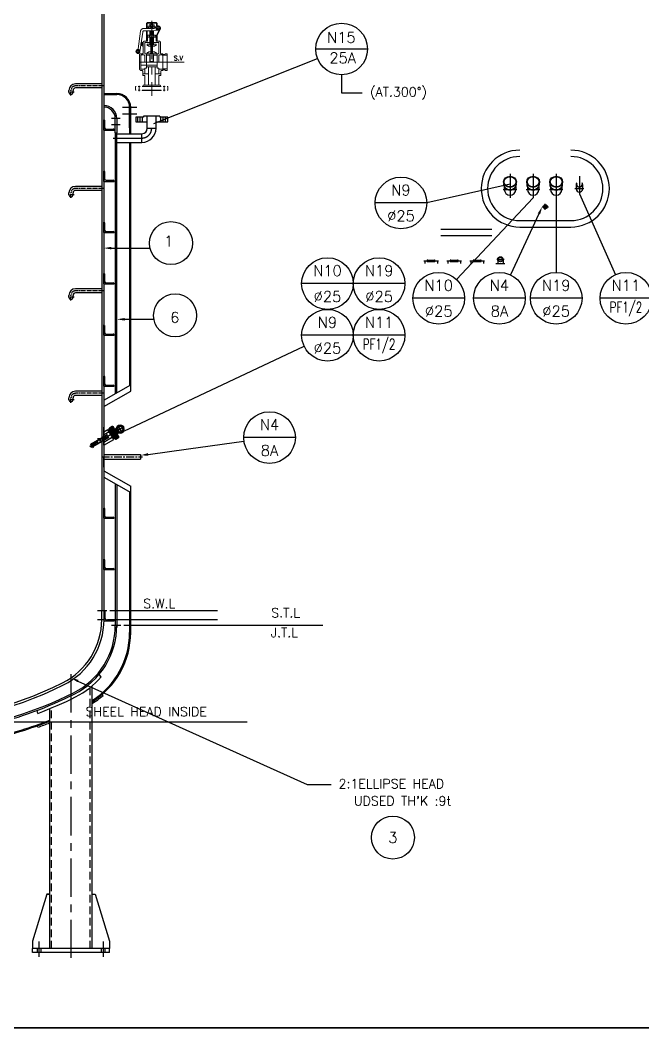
# Model space of a CAD drawing. Extents: x -25020 to 76207, y -43768 to 84651.
# Drawn here: x 2609 to 5040, y 0 to 3934 of the extents above; entities that cross this region are included whole.
import ezdxf
from ezdxf.enums import TextEntityAlignment as Align

# ---------------------------------------------------------------- set-up
doc = ezdxf.new("R2010")
doc.units = 0
doc.header["$LTSCALE"] = 120
doc.header["$MEASUREMENT"] = 0
for name, pattern in [('CADRA_SOLID', [0]), ('CENTER', [2, 1.25, -0.25, 0.25, -0.25]), ('HIDDEN', [0.375, 0.25, -0.125]), ('PHANTOM', [2.5, 1.25, -0.25, 0.25, -0.25, 0.25, -0.25])]:
    doc.linetypes.add(name, pattern=pattern)
doc.layers.get('0').update_dxf_attribs({"linetype": 'CONTINUOUS'})
doc.layers.get('DEFPOINTS').update_dxf_attribs({"linetype": 'CONTINUOUS'})
for name, color, linetype in [('1', 1, 'CENTER'), ('2', 2, 'HIDDEN'), ('3', 3, 'CADRA_SOLID'), ('4', 130, 'CONTINUOUS'), ('CEN', 1, 'CENTER'), ('CENTER', 1, 'CENTER'), ('DIM01', 2, 'CONTINUOUS'), ('L1', 1, 'CENTER'), ('L2', 2, 'CONTINUOUS'), ('L3', 3, 'CONTINUOUS'), ('치수선', 4, 'CONTINUOUS')]:
    doc.layers.add(name, color=color, linetype=linetype)
doc.styles.add('ROMANS', font='romans.shx')
doc.styles.get("Standard").update_dxf_attribs({"font": 'romans.shx'})
doc.styles.add('TXT10', font='ROMANS', dxfattribs={"bigfont": 'SPECIAL'})

# ---------------------------------------------------------------- blocks, each defined once
blk = doc.blocks.new('A$C426F31C0')
for p, q in [((1, 66.5), (0, 65.5)), ((0, 65.5), (0, 52.5)), ((1, 51.5), (0, 52.5)), ((1, 51.5), (1, 51)), ((2, 68), (48, 68)), ((2, 50), (48, 50)), ((2.5, 0), (2.5, 45)), ((2.5, 45), (47.5, 45)), ((4.1, 50), (4.1, 49.3)), ((4.1, 49.3), (5.5, 48.5)), ((5.5, 48.5), (44.5, 48.5)), ((6.5, 48.5), (6.5, 45)), ((20, 71.8), (20, 68)), ((30, 71.8), (30, 68)), ((43.5, 48.5), (43.5, 45)), ((44.5, 48.5), (45.9, 49.3)), ((45.9, 50), (45.9, 49.3)), ((47.5, 26), (47.5, 45)), ((49, 67), (49, 66.5)), ((49, 66.5), (50, 65.5)), ((49, 51.5), (50, 52.5)), ((49, 51.5), (49, 51)), ((50, 65.5), (50, 52.5)), ((2.5, 0), (47.5, 26))]:
    blk.add_line(p, q)
at = {"color": 1}
blk.add_line((1, 67), (1, 66.5), dxfattribs=at)
at = {"color": 1, "linetype": 'CENTER'}
blk.add_line((25, 72.5), (25, 44.5), dxfattribs=at)
for radius in [16, 10]:
    blk.add_circle((25, 87), radius)
for centre, start, end in [((2, 67), 90, 180), ((2, 51), 180, 270), ((48, 67), 360, 90), ((48, 51), 270, 0)]:
    blk.add_arc(centre, 1, start, end)
at = {"layer": 'L1'}
for p, q in [((6.4, 87), (43.6, 87)), ((25, 105.6), (25, 7))]:
    blk.add_line(p, q, dxfattribs=at)
blk.add_circle((25, 87), 13, dxfattribs=at)
at = {"layer": 'L3'}
for p, q in [((0, 65.5), (50, 65.5)), ((0, 52.5), (50, 52.5)), ((0.3, 52.5), (0.3, 65.5)), ((1, 66.5), (49, 66.5)), ((49, 51.5), (1, 51.5)), ((1.1, 52.5), (1.1, 65.5)), ((1.9, 52.5), (1.9, 65.5)), ((2.7, 52.5), (2.7, 65.5)), ((3.5, 52.5), (3.5, 65.5)), ((45.9, 49.3), (4.1, 49.3)), ((4.3, 52.5), (4.3, 65.5)), ((5.1, 52.5), (5.1, 65.5)), ((5.9, 52.5), (5.9, 65.5)), ((6.7, 52.5), (6.7, 65.5)), ((7.5, 52.5), (7.5, 65.5)), ((8.3, 52.5), (8.3, 65.5)), ((9.1, 52.5), (9.1, 65.5)), ((9.9, 52.5), (9.9, 65.5)), ((10.7, 52.5), (10.7, 65.5)), ((11.5, 52.5), (11.5, 65.5)), ((12.3, 52.5), (12.3, 65.5)), ((13.2, 52.5), (13.2, 65.5)), ((14.2, 52.5), (14.2, 65.5)), ((15.4, 52.5), (15.4, 65.5)), ((16.7, 52.5), (16.7, 65.5)), ((18.1, 52.5), (18.1, 65.5)), ((19.6, 52.5), (19.6, 65.5)), ((21.2, 52.5), (21.2, 65.5)), ((23, 52.5), (23, 65.5)), ((27, 52.5), (27, 65.5)), ((28.8, 52.5), (28.8, 65.5)), ((30.4, 52.5), (30.4, 65.5)), ((31.9, 52.5), (31.9, 65.5)), ((33.3, 52.5), (33.3, 65.5)), ((34.6, 52.5), (34.6, 65.5)), ((35.8, 52.5), (35.8, 65.5)), ((36.8, 52.5), (36.8, 65.5)), ((37.7, 52.5), (37.7, 65.5)), ((38.5, 52.5), (38.5, 65.5)), ((39.3, 52.5), (39.3, 65.5)), ((40.1, 52.5), (40.1, 65.5)), ((40.9, 52.5), (40.9, 65.5)), ((41.7, 52.5), (41.7, 65.5)), ((42.5, 52.5), (42.5, 65.5)), ((43.3, 52.5), (43.3, 65.5)), ((44.1, 52.5), (44.1, 65.5)), ((44.9, 52.5), (44.9, 65.5)), ((45.7, 52.5), (45.7, 65.5)), ((46.5, 52.5), (46.5, 65.5)), ((47.3, 52.5), (47.3, 65.5)), ((48.1, 52.5), (48.1, 65.5)), ((48.9, 52.5), (48.9, 65.5)), ((49.7, 52.5), (49.7, 65.5))]:
    blk.add_line(p, q, dxfattribs=at)
blk = doc.blocks.new('SV00')
at = {"color": 4, "linetype": 'PHANTOM', "lineweight": 0}
for p, q in [((-34.3, 238.6), (-34.3, 238.6)), ((-32.1, 242.1), (-4.4, 242.1)), ((-20.5, 260.1), (-20.5, 242.1)), ((-17.7, 260.1), (-17.7, 242.1)), ((15.8, 265.8), (-14.8, 265.8)), ((15.8, 262.9), (-14.8, 262.9)), ((-14.4, 249.1), (15.8, 249.1)), ((-14.4, 247.2), (-14.4, 249.1)), ((15.8, 247.2), (-14.4, 247.2)), ((-12.7, 247.2), (-12.7, 242.1)), ((-9.4, 256), (-9.4, 250)), ((7, 256.8), (-7, 256.8)), ((7, 249.1), (-7, 249.1)), ((-5.2, 249.1), (-5.2, 247.2)), ((-4.7, 256), (-4.7, 250)), ((-3.4, 259.4), (-2.5, 260.3)), ((-3.4, 259.4), (3.4, 259.4)), ((-3.4, 259.4), (-3.4, 256.8)), ((-3.4, 247.2), (-3.4, 242.5)), ((-3, 243.5), (-3, 243.5)), ((2.5, 260.3), (-2.5, 260.3)), ((-1.6, 245), (1.4, 245)), ((2.5, 260.3), (3.4, 259.4)), ((2.9, 243.5), (2.9, 243.5)), ((3.4, 259.4), (3.4, 256.8)), ((3.4, 247.2), (3.4, 242.4)), ((4.3, 242.1), (7, 242.1)), ((4.7, 256), (4.7, 250)), ((5.2, 249.1), (5.2, 247.2)), ((9.4, 256), (9.4, 250)), ((9.8, 242.8), (21, 249.1)), ((12.7, 247.2), (12.7, 244.5)), ((15.8, 249.1), (15.8, 247.2)), ((18.6, 260.1), (18.6, 255)), ((19.2, 216.2), (29.2, 236.5)), ((21.5, 260.1), (21.5, 255)), ((21.8, 214.9), (33.3, 238.4)), ((-53.1, 162.4), (-43.4, 232)), ((-45.8, 151.6), (-35.2, 228.5)), ((-29.5, 233.5), (8.4, 233.5)), ((-20.5, 233.5), (-20.5, 193)), ((-17.7, 233.5), (-17.7, 193)), ((17.2, 208.9), (-16.2, 208.9)), ((-16.2, 208.9), (-16.2, 193)), ((-16.1, 214.5), (-16.1, 210.4)), ((12.1, 216.1), (-12.1, 216.1)), ((12.1, 208.9), (-12.1, 208.9)), ((-8.1, 214.5), (-8.1, 210.4)), ((-7.1, 233.5), (-7.1, 216.1)), ((-7.1, 208.9), (-7.1, 177.9)), ((-3.4, 233.5), (-3.4, 216.1)), ((-3.4, 208.9), (-3.4, 145.6)), ((3.4, 233.5), (3.4, 216.1)), ((3.4, 208.9), (3.4, 145.6)), ((7.1, 233.5), (7.1, 216.1)), ((7.1, 208.9), (7.1, 177.9)), ((8.1, 214.5), (8.1, 210.4)), ((8.4, 233.5), (25.4, 235.1)), ((16.1, 214.5), (16.1, 210.4)), ((17.2, 208.9), (17.2, 193)), ((18.6, 213.7), (18.6, 193)), ((21.5, 213.7), (21.5, 193)), ((-32.9, 171.3), (-40.2, 177.7)), ((-36.7, 187), (-32.9, 187)), ((-32.9, 146.7), (-32.9, 188.2)), ((-16.2, 193), (-28.1, 193)), ((-27, 145.8), (-27, 186)), ((-7.1, 187.9), (-25.1, 187.9)), ((-7.1, 180.7), (-17, 180.7)), ((-17, 175.8), (-17, 180.7)), ((-17, 175.8), (-12.5, 175.8)), ((-12.5, 175.8), (-12.5, 173.4)), ((-3.4, 173.4), (-12.5, 173.4)), ((-3.4, 177.9), (-7.1, 177.9)), ((7.1, 177.9), (3.4, 177.9)), ((3.4, 173.4), (12.5, 173.4)), ((26.1, 187.9), (7.1, 187.9)), ((7.1, 180.7), (17, 180.7)), ((12.5, 175.8), (12.5, 173.4)), ((17, 175.8), (12.5, 175.8)), ((17, 175.8), (17, 180.7)), ((29.1, 193), (17.2, 193)), ((28, 145.8), (28, 186)), ((33.8, 146.7), (33.8, 188.2)), ((-48, 138.1), (-48, 86.1)), ((-42.9, 135.9), (-42.9, 86.1)), ((-42.3, 143.9), (-35.8, 143.9)), ((-40, 138.8), (-29.9, 138.8)), ((-27, 111), (-27, 135.9)), ((-25.1, 143.9), (-20.5, 143.9)), ((-20.5, 143.9), (-20.5, 87.3)), ((-20.5, 143.9), (-5.3, 143.9)), ((-20.5, 137.5), (-6.7, 137.5)), ((-17, 148.9), (-12.5, 148.9)), ((-17, 148.9), (-17, 144)), ((-3.4, 151.2), (-12.5, 151.2)), ((-12.5, 148.9), (-12.5, 151.2)), ((-6.7, 137.5), (-6.7, 111.9)), ((-3.4, 145.6), (-5.3, 144.5)), ((-5.3, 144.5), (-5.3, 113)), ((-5.3, 144.5), (5.3, 144.5)), ((-3.4, 145.6), (3.4, 145.6)), ((3.4, 151.2), (12.5, 151.2)), ((3.4, 145.6), (5.3, 144.5)), ((5.3, 144.5), (5.3, 113)), ((5.3, 143.9), (21.5, 143.9)), ((6.7, 137.5), (21.5, 137.5)), ((6.7, 137.5), (6.7, 111.9)), ((12.5, 148.9), (12.5, 151.2)), ((17, 148.9), (12.5, 148.9)), ((17, 148.9), (17, 144)), ((21.5, 143.9), (21.5, 87.3)), ((26.1, 143.9), (21.5, 143.9)), ((28, 111), (28, 135.9)), ((41, 138.8), (30.9, 138.8)), ((42, 143.9), (36.7, 143.9)), ((60.1, 137.5), (43.9, 136.6)), ((43.9, 135.9), (43.9, 86.1)), ((50.2, 141), (45.6, 141)), ((60.1, 143.9), (53.1, 143.9)), ((60.1, 143.9), (60.1, 78.2)), ((-40.5, 99.3), (23, 99.3)), ((-40, 83.2), (-27, 83.2)), ((-27, 111), (-20.5, 111)), ((-27, 87.3), (-20.5, 87.3)), ((-27, 65.4), (-27, 87.3)), ((21.5, 92.2), (-20.5, 92.2)), ((-6.7, 111.9), (0, 110.4)), ((-6.7, 111.9), (-4, 111.9)), ((-5.3, 113), (5.3, 113)), ((-5.3, 113), (-3.4, 111.4)), ((0, 110.4), (6.7, 111.9)), ((5.3, 113), (3.4, 111.4)), ((4, 111.9), (6.7, 111.9)), ((28, 111), (21.5, 111)), ((28, 87.3), (21.5, 87.3)), ((28, 65.4), (28, 87.3)), ((41, 83.2), (28, 83.2)), ((60.1, 84.6), (43.9, 85.4)), ((50.2, 81), (45.6, 81)), ((-37.9, 78.2), (-40.2, 78.2)), ((-35, 75.3), (-35, 58.8)), ((-35, 65.4), (-35, 58.8)), ((-12.4, 65.4), (-35, 65.4)), ((-27, 58.8), (-35, 58.8)), ((-27, 21.3), (-27, 58.8)), ((36, 65.4), (13.3, 65.4)), ((28, 21.3), (28, 58.8)), ((36, 58.8), (28, 58.8)), ((36, 75.3), (36, 58.8)), ((42, 78.2), (38.8, 78.2)), ((60.1, 78.2), (53.1, 78.2))]:
    blk.add_line(p, q, dxfattribs=at)
at = {"color": 1, "linetype": 'CENTER', "lineweight": 0}
blk.add_line((0, 272.6), (0, -20.4), dxfattribs=at)
at = {"color": 4, "linetype": 'PHANTOM', "lineweight": 0, "ltscale": 0.25}
for p, q in [((0, 15.7), (-63.5, 15.7)), ((-63.5, 15.7), (-63.5, 1.6)), ((0, 1.6), (-63.5, 1.6)), ((-36.6, 1.6), (-36.6, 0)), ((0, 0), (-36.6, 0)), ((-34.6, 17.1), (-33.9, 19.9)), ((0, 21.3), (-31.9, 21.3)), ((0, 21.3), (31.9, 21.3)), ((0, 15.7), (63.5, 15.7)), ((0, 1.6), (63.5, 1.6)), ((0, 0), (36.6, 0)), ((34.6, 17.1), (33.9, 19.9)), ((36.6, 1.6), (36.6, 0)), ((63.5, 15.7), (63.5, 1.6))]:
    blk.add_line(p, q, dxfattribs=at)
at = {"color": 4, "linetype": 'PHANTOM', "lineweight": 0}
for centre, radius in [((24.7, 242.6), 7.52), ((24.7, 242.6), 2.85), ((-53.5, 152.5), 7.74), ((-36.7, 181.7), 2.03), ((-53.5, 152.5), 3.47)]:
    blk.add_circle(centre, radius, dxfattribs=at)
for centre, radius, start, end in [((-32.1, 230.7), 11.4, 90, 173.2361), ((-14.8, 260.1), 5.72, 90, 180), ((-14.8, 260.1), 2.86, 90, 180), ((-7, 253), 3.75, 51.4251, 128.5749), ((-7, 252.9), 3.75, 231.4251, 308.5749), ((0.1, 242.5), 14.3, 90.3615, 109.4746), ((0.1, 263.4), 14.3, 250.5254, 269.6385), ((-4.4, 243.5), 1.43, 270, 0), ((-1.6, 243.5), 1.43, 90, 180), ((-0.1, 242.5), 14.3, 70.5254, 89.6385), ((-0.1, 263.4), 14.3, 270.3615, 289.4746), ((1.4, 243.5), 1.43, 0, 90), ((4.3, 243.5), 1.43, 180, 270), ((7, 253), 3.75, 51.4251, 128.5749), ((7, 252.9), 3.75, 231.4251, 308.5749), ((7, 247.8), 5.72, 270, 299.2558), ((15.8, 260.1), 5.72, 0, 90), ((15.8, 260.1), 2.86, 0, 90), ((24.3, 255), 5.72, 180, 248.2797), ((24.3, 255), 2.86, 180, 271.7556), ((24.7, 242.6), 9.56, 333.8199, 91.7556), ((-29.5, 227.8), 5.72, 90, 173.2361), ((-12.1, 210), 6.07, 48.5285, 131.4715), ((-12.1, 214.9), 6.07, 228.5285, 311.4715), ((0.9, 189.5), 26.6, 91.8612, 109.5617), ((0.9, 235.5), 26.6, 250.4383, 268.1388), ((-0.9, 189.5), 26.6, 70.4383, 88.1388), ((-0.9, 235.5), 26.6, 271.8612, 289.5617), ((12.1, 210), 6.07, 48.5285, 131.4715), ((12.1, 214.9), 6.07, 228.5285, 311.4715), ((24.3, 213.7), 5.72, 153.8199, 180), ((24.3, 213.7), 2.86, 153.8199, 180), ((-56, 162.8), 2.86, 283.7115, 353.2361), ((-36.7, 181.7), 5.29, 90, 228.6865), ((-28.1, 188.2), 4.77, 90, 180), ((-25.1, 186), 1.91, 90, 180), ((26.1, 186), 1.91, 0, 90), ((29.1, 188.2), 4.77, 0, 90), ((-42.3, 138.1), 5.72, 90, 180), ((-40, 135.9), 2.86, 90, 180), ((-35.8, 146.7), 2.86, 270, 0), ((-29.9, 135.9), 2.86, 0, 90), ((-25.1, 145.8), 1.91, 180, 270), ((26.1, 145.8), 1.91, 270, 0), ((30.9, 135.9), 2.86, 90, 180), ((36.7, 146.7), 2.86, 180, 270), ((41, 135.9), 2.86, 0, 90), ((42, 142), 1.91, 14.4775, 90), ((45.6, 142.9), 1.91, 194.4775, 270), ((50.2, 143.9), 2.86, 270, 0), ((-40, 86.1), 7.93, 180, 270), ((-40, 86.1), 2.86, 180, 270), ((0, 117.8), 7.22, 241.6509, 298.3491), ((41, 86.1), 2.86, 270, 0), ((42, 80.1), 1.91, 270, 345.5225), ((45.6, 79.1), 1.91, 90, 165.5225), ((50.2, 78.2), 2.86, 0, 90), ((-37.9, 75.3), 2.86, 0, 90), ((38.8, 75.3), 2.86, 90, 180)]:
    blk.add_arc(centre, radius, start, end, dxfattribs=at)
at = {"color": 4, "linetype": 'PHANTOM', "lineweight": 0, "ltscale": 0.25}
for centre, start, end in [((-36.5, 17.7), 270, 345), ((-31.9, 19.3), 90, 165), ((31.9, 19.3), 15, 90), ((36.5, 17.7), 195, 270)]:
    blk.add_arc(centre, 2, start, end, dxfattribs=at)
at = {"layer": '1', "color": 4, "linetype": 'PHANTOM', "lineweight": 0}
for p, q in [((60.1, 138.6), (43.9, 137.7)), ((63.1, 111), (-46.3, 111)), ((-12.4, 92.2), (-12.4, 21.3)), ((13.3, 92.2), (13.3, 21.3)), ((60.1, 83.5), (43.9, 84.3))]:
    blk.add_line(p, q, dxfattribs=at)
at = {"layer": '4', "color": 4, "linetype": 'PHANTOM', "lineweight": 0, "ltscale": 0.25}
for p, q in [((-49.3, 18.7), (-49.3, -2.1)), ((49.2, 18.7), (49.2, -2.1))]:
    blk.add_line(p, q, dxfattribs=at)
at = {"layer": 'DEFPOINTS', "color": 4, "linetype": 'PHANTOM', "lineweight": 0}
blk.add_point((0, 145.3), dxfattribs=at)
at = {"layer": 'DIM01', "color": 7, "linetype": 'PHANTOM', "lineweight": 0}
for p, q in [((62.1, 111), (127.1, 111)), ((76.9, 111), (115.9, 111))]:
    blk.add_line(p, q, dxfattribs=at)
blk.add_solid([(76.9, 113.5), (76.9, 108.6), (62.1, 111)], dxfattribs=at)
at = {"layer": 'DIM01', "color": 4, "linetype": 'PHANTOM', "lineweight": 0, "style": 'TXT10'}
blk.add_text('S.V', height=17.68, dxfattribs=at).set_placement((86, 117.7))

msp = doc.modelspace()

# ---------------------------------------------------------------- linework, layer by layer
at = {"linetype": 'Continuous', "lineweight": -2}
for p, q in [((2927.47, 4982.12), (2927.47, 1629.12)), ((2935.47, 4982.12), (2935.47, 1629.12)), ((3036.47, 3513.62), (3036.47, 3593.62)), ((3040.47, 3513.62), (3040.47, 3593.62)), ((2935.47, 3504.62), (2935.47, 3544.62)), ((2935.47, 3544.62), (2936.47, 3544.62)), ((2939.47, 3513.62), (2939.47, 3541.62)), ((2980.47, 3494.62), (2980.47, 3549.62)), ((2986.47, 3549.62), (2986.47, 3494.62)), ((2935.47, 3504.62), (2975.47, 3504.62)), ((2944.47, 3508.62), (2972.47, 3508.62)), ((2975.47, 3504.62), (2975.47, 3505.62)), ((3036.47, 3513.62), (3036.47, 3490.62)), ((3040.47, 3490.62), (3040.47, 3513.62)), ((2980.47, 3494.62), (2986.47, 3494.62)), ((2980.47, 3494.62), (2980.47, 2476.1)), ((2986.47, 2479.56), (2986.47, 3494.62)), ((3036.47, 3456.62), (3036.47, 2508.43)), ((3040.47, 2485.74), (3040.47, 3456.62)), ((2935.47, 3304.62), (2935.47, 3344.62)), ((2935.47, 3344.62), (2936.47, 3344.62)), ((2935.47, 3304.62), (2975.47, 3304.62)), ((2939.47, 3313.62), (2939.47, 3341.62)), ((2944.47, 3308.62), (2972.47, 3308.62)), ((2975.47, 3304.62), (2975.47, 3305.62)), ((2935.47, 3104.62), (2935.47, 3144.62)), ((2935.47, 3144.62), (2936.47, 3144.62)), ((2939.47, 3113.62), (2939.47, 3141.62)), ((2944.47, 3108.62), (2972.47, 3108.62)), ((2935.47, 3104.62), (2975.47, 3104.62)), ((2975.47, 3104.62), (2975.47, 3105.62)), ((2935.47, 2904.62), (2935.47, 2944.62)), ((2935.47, 2944.62), (2936.47, 2944.62)), ((2939.47, 2913.62), (2939.47, 2941.62)), ((2935.47, 2904.62), (2975.47, 2904.62)), ((2944.47, 2908.62), (2972.47, 2908.62)), ((2975.47, 2904.62), (2975.47, 2905.62)), ((2935.47, 2704.62), (2935.47, 2744.62)), ((2939.47, 2713.62), (2939.47, 2741.62)), ((2935.47, 2704.62), (2975.47, 2704.62)), ((2944.47, 2708.62), (2972.47, 2708.62)), ((2975.47, 2704.62), (2975.47, 2705.62)), ((2935.47, 2504.62), (2935.47, 2544.62)), ((2935.47, 2544.62), (2936.47, 2544.62)), ((2939.47, 2513.62), (2939.47, 2541.62)), ((2935.47, 2450.12), (3040.47, 2510.74)), ((2935.47, 2504.62), (2975.47, 2504.62)), ((2935.47, 2425.12), (3040.47, 2485.74)), ((2944.47, 2508.62), (2972.47, 2508.62)), ((2975.47, 2504.62), (2975.47, 2505.62)), ((2935.47, 2304.62), (2935.47, 2344.62)), ((2935.47, 2189.12), (2935.47, 2229.12)), ((2980.47, 2124.14), (2980.47, 1571.55)), ((2986.47, 2120.67), (2986.47, 1564.62)), ((3036.47, 2091.8), (3036.47, 1543.56)), ((3040.47, 1543.56), (3040.47, 2114.49)), ((2935.47, 1989.12), (2935.47, 2029.12)), ((2935.47, 2029.12), (2936.47, 2029.12)), ((2939.47, 1998.12), (2939.47, 2026.12)), ((2935.47, 1989.12), (2975.47, 1989.12)), ((2944.47, 1993.12), (2972.47, 1993.12)), ((2975.47, 1989.12), (2975.47, 1990.12)), ((2935.47, 1789.12), (2935.47, 1829.12)), ((2935.47, 1829.12), (2936.47, 1829.12)), ((2939.47, 1798.12), (2939.47, 1826.12)), ((2935.47, 1789.12), (2975.47, 1789.12)), ((2944.47, 1793.12), (2972.47, 1793.12)), ((2975.47, 1789.12), (2975.47, 1790.12)), ((2927.47, 1594.12), (2927.47, 1629.12)), ((2936.47, 1629.12), (2936.47, 1594.12)), ((2936.47, 1589.12), (2936.47, 1629.12)), ((2936.47, 1629.12), (2937.47, 1629.12)), ((2940.47, 1598.12), (2940.47, 1626.12)), ((2936.47, 1589.12), (2976.47, 1589.12)), ((2945.47, 1593.12), (2973.47, 1593.12)), ((2976.47, 1589.12), (2976.47, 1590.12)), ((2980.47, 1564.62), (2986.47, 1564.62)), ((2933.59, 1297.81), (2929.68, 1302.36)), ((2678.07, 1173.43), (2676.07, 1179.09))]:
    msp.add_line(p, q, dxfattribs=at)
at = {"lineweight": -2}
for p, q in [((2799.47, 3652.12), (2799.47, 3659.12)), ((2815.47, 3652.12), (2815.47, 3659.12)), ((2927.47, 3685.12), (2825.47, 3685.12)), ((2927.47, 3669.12), (2825.47, 3669.12)), ((3090.5, 3555.72), (3060, 3555.72)), ((3060, 3555.72), (3060, 3536.72)), ((3154.5, 3558.72), (3090.5, 3558.72)), ((3090.5, 3558.72), (3090.5, 3555.72)), ((3105.5, 3511.72), (3105.5, 3558.72)), ((3139.5, 3511.72), (3139.5, 3558.72)), ((3154.5, 3558.72), (3154.5, 3555.72)), ((3185, 3555.72), (3154.5, 3555.72)), ((3185, 3536.72), (3185, 3555.72)), ((3060, 3536.72), (3105.5, 3536.72)), ((3105.5, 3511.72), (3139.5, 3511.72)), ((3139.5, 3536.72), (3185, 3536.72)), ((2980.4, 3490.62), (3084.4, 3490.62)), ((3084.4, 3456.62), (3084.4, 3490.62)), ((3084.4, 3456.62), (3084.4, 3490.62)), ((2980.4, 3456.62), (3084.4, 3456.62)), ((2927.47, 3285.12), (2825.47, 3285.12)), ((2927.47, 3269.12), (2825.47, 3269.12)), ((2799.47, 3252.12), (2799.47, 3259.12)), ((2815.47, 3252.12), (2815.47, 3259.12)), ((2927.47, 2885.12), (2825.47, 2885.12)), ((2799.47, 2852.12), (2799.47, 2859.12)), ((2815.47, 2852.12), (2815.47, 2859.12)), ((2927.47, 2869.12), (2825.47, 2869.12)), ((2927.47, 2485.12), (2825.47, 2485.12)), ((2799.47, 2452.12), (2799.47, 2459.12)), ((2815.47, 2452.12), (2815.47, 2459.12)), ((2927.47, 2469.12), (2825.47, 2469.12)), ((2935.47, 2237.69), (3079.07, 2237.65)), ((2935.47, 2220.31), (3079.07, 2220.35)), ((3079.07, 2237.65), (3079.07, 2220.35)), ((2889.97, 309.12), (2889.97, 1334.78)), ((2724.97, 309.12), (2724.97, 1245.99)), ((2713.23, 521.97), (2657.47, 338.2)), ((2724.97, 521.97), (2713.23, 521.97)), ((2713.23, 521.97), (2724.97, 521.97)), ((2724.97, 521.97), (2713.23, 521.97)), ((2889.97, 521.97), (2901.7, 521.97)), ((2889.97, 521.97), (2901.7, 521.97)), ((2901.7, 521.97), (2957.47, 338.2)), ((2657.47, 338.2), (2657.47, 309.12)), ((2957.47, 338.2), (2957.47, 309.12)), ((2957.47, 309.12), (2657.47, 309.12)), ((2657.47, 294.12), (2657.47, 309.12)), ((2957.47, 294.12), (2657.47, 294.12)), ((2957.47, 294.12), (2957.47, 309.12))]:
    msp.add_line(p, q, dxfattribs=at)
at = {"color": 7, "linetype": 'Continuous', "lineweight": -2}
for p, q in [((2935.47, 3647.62), (2986.47, 3647.62)), ((2935.47, 3643.62), (2986.47, 3643.62)), ((2925.21, 1370.47), (2917.27, 1379.69))]:
    msp.add_line(p, q, dxfattribs=at)
at = {"color": 2, "linetype": 'Continuous', "lineweight": -2}
for p, q in [((3008.28, 3593.62), (3064.93, 3593.62)), ((3008.28, 3568.62), (3064.93, 3568.62)), ((2910.42, 2300.12), (2947.13, 2300.12)), ((2910.42, 1629.12), (2947.13, 1629.12)), ((2910.42, 1594.12), (2938.13, 1594.12)), ((2965.15, 1594.62), (3001.93, 1594.62)), ((2965.15, 1571.62), (3001.67, 1571.62))]:
    msp.add_line(p, q, dxfattribs=at)
at = {"color": 0, "linetype": 'ByBlock', "lineweight": -2}
for p, q in [((2954.47, 2325.52), (2943.64, 2319.27)), ((2966.97, 2303.87), (2956.14, 2297.62))]:
    msp.add_line(p, q, dxfattribs=at)
at = {"color": 0, "lineweight": -2}
msp.add_line((2678.58, 1227.63), (2675.21, 1239.34), dxfattribs=at)
at = {"lineweight": -2}
for centre, radius, start, end in [((2825.47, 3659.12), 26, 90, 180), ((2825.47, 3659.12), 10, 90, 180), ((2807.47, 3652.12), 8, 180, 0), ((3084.4, 3511.72), 55.1, 270, 360), ((3084.4, 3511.72), 21.1, 270, 360), ((2825.47, 3259.12), 26, 90, 180), ((2825.47, 3259.12), 10, 90, 180), ((2807.47, 3252.12), 8, 180, 0), ((2825.47, 2859.12), 26, 90, 180), ((2807.47, 2852.12), 8, 180, 0), ((2825.47, 2859.12), 10, 90, 180), ((2825.47, 2459.12), 26, 90, 180), ((2807.47, 2452.12), 8, 180, 0), ((2825.47, 2459.12), 10, 90, 180)]:
    msp.add_arc(centre, radius, start, end, dxfattribs=at)
at = {"color": 7, "linetype": 'Continuous', "lineweight": -2}
for centre, radius, start, end in [((2986.47, 3593.62), 54, 0, 90), ((2986.47, 3593.62), 50, 0, 90), ((2685.87, 1571.55), 294.6, 296.5685, 0), ((2685.87, 1571.55), 300.6, 296.5685, 0), ((2685.87, 1571.55), 312.6, 296.5685, 319.96537), ((2127.47, 2688.19), 1543.07, 278.3404, 296.5685), ((2127.47, 2688.19), 1549.07, 283.8398, 296.5685), ((2127.47, 2688.19), 1561.07, 290.67289, 296.5685)]:
    msp.add_arc(centre, radius, start, end, dxfattribs=at)
at = {"linetype": 'Continuous', "lineweight": -2}
for centre, radius, start, end in [((2936.47, 3541.62), 3, 0, 90), ((2944.47, 3513.62), 5, 180, 270), ((2972.47, 3505.62), 3, 0, 90), ((2936.47, 3341.62), 3, 0, 90), ((2944.47, 3313.62), 5, 180, 270), ((2972.47, 3305.62), 3, 0, 90), ((2936.47, 3141.62), 3, 0, 90), ((2944.47, 3113.62), 5, 180, 270), ((2972.47, 3105.62), 3, 0, 90), ((2936.47, 2941.62), 3, 0, 90), ((2944.47, 2913.62), 5, 180, 270), ((2972.47, 2905.62), 3, 0, 90), ((2944.47, 2713.62), 5, 180, 270), ((2972.47, 2705.62), 3, 0, 90), ((2936.47, 2541.62), 3, 0, 90), ((2944.47, 2513.62), 5, 180, 270), ((2972.47, 2505.62), 3, 0, 90), ((2936.47, 2026.12), 3, 0, 90), ((2944.47, 1998.12), 5, 180, 270), ((2972.47, 1990.12), 3, 0, 90), ((2936.47, 1826.12), 3, 0, 90), ((2944.47, 1798.12), 5, 180, 270), ((2972.47, 1790.12), 3, 0, 90), ((2937.47, 1626.12), 3, 0, 90), ((2651.15, 1594.07), 276.32, 296.5676, 360), ((2651.15, 1594.07), 285.32, 296.5676, 360), ((2945.47, 1598.12), 5, 180, 270), ((2973.47, 1590.12), 3, 0, 90), ((2722.51, 1543.56), 313.96, 302.23412, 0), ((2722.51, 1543.56), 317.96, 301.78074, 0), ((2127.47, 2641.32), 1456.2, 243.4324, 296.5676), ((2127.47, 2641.32), 1447.2, 243.4324, 296.5676), ((2722.51, 1543.56), 323.96, 301.12559, 310.65926), ((2127.47, 2733.5), 1644.38, 283.02307, 291.30662), ((2127.47, 2733.5), 1648.38, 282.99091, 291.2524), ((2127.47, 2733.5), 1654.38, 289.4397, 291.17161)]:
    msp.add_arc(centre, radius, start, end, dxfattribs=at)
at = {"layer": '1', "linetype": 'Continuous', "lineweight": -2}
for p, q in [((4646.87, 3205.37), (4670.87, 3205.37)), ((4658.87, 3193.37), (4658.87, 3217.37))]:
    msp.add_line(p, q, dxfattribs=at)
at = {"layer": '2', "lineweight": -2}
for p, q in [((2882.87, 309.12), (2882.87, 1328.84)), ((2732.07, 309.12), (2732.07, 1248.95)), ((2675.47, 309.12), (2675.47, 294.12)), ((2689.47, 309.12), (2689.47, 294.12)), ((2925.47, 309.12), (2925.47, 294.12)), ((2939.47, 309.12), (2939.47, 294.12))]:
    msp.add_line(p, q, dxfattribs=at)
at = {"layer": '3', "lineweight": -2}
for p, q in [((3130.55, 3531.03), (3770.02, 3784.1)), ((4521.37, 3294.12), (4196.27, 3220.23)), ((4611.37, 3240.12), (4311.9, 2921.66)), ((4701.37, 3240.12), (4701.37, 2949.03)), ((4792, 3255.34), (4932.6, 2940.28)), ((3014.42, 2329.67), (3717.45, 2660.85))]:
    msp.add_line(p, q, dxfattribs=at)
at = {"layer": '4', "color": 1, "linetype": 'CENTER', "lineweight": -2, "ltscale": 0.2}
msp.add_line((2996.99, 2335.63), (2880.42, 2268.34), dxfattribs=at)
at = {"layer": '4', "color": 2, "linetype": 'HIDDEN', "lineweight": -2}
for p, q in [((2988.32, 2338.14), (2935.47, 2307.62)), ((2989.05, 2336.88), (2935.47, 2305.95)), ((2994.1, 2328.13), (2935.47, 2294.28)), ((2994.82, 2326.88), (2935.47, 2292.61))]:
    msp.add_line(p, q, dxfattribs=at)
at = {"layer": '4', "color": 7, "lineweight": -2}
for p, q in [((2957.61, 2327.33), (2935.47, 2314.55)), ((2970.11, 2305.68), (2957.61, 2327.33)), ((2969.13, 2337.56), (2965.51, 2335.47)), ((2965.51, 2335.47), (2965.92, 2332.94)), ((2965.92, 2332.94), (2972.52, 2321.51)), ((2972.43, 2331.62), (2969, 2329.64)), ((2969.13, 2337.56), (2971.12, 2335.94)), ((2971.12, 2335.94), (2977.72, 2324.51)), ((2979.12, 2310.08), (2972.52, 2321.51)), ((2985.02, 2340.85), (2975.93, 2335.6)), ((2975.93, 2335.6), (2986.43, 2317.41)), ((2984.32, 2313.08), (2977.72, 2324.51)), ((2985.02, 2340.85), (2995.52, 2322.66)), ((2985.02, 2340.85), (2987.07, 2340.3)), ((2995.52, 2322.66), (2986.43, 2317.41)), ((2987.07, 2340.3), (2996.07, 2324.71)), ((2995.52, 2322.66), (2996.07, 2324.71)), ((2935.47, 2307.62), (2885.7, 2278.89)), ((2935.47, 2305.95), (2886.42, 2277.63)), ((2935.47, 2294.28), (2891.47, 2268.88)), ((2935.47, 2292.61), (2892.2, 2267.63)), ((2935.47, 2285.68), (2935.47, 2314.55)), ((2970.11, 2305.68), (2935.47, 2285.68)), ((2981.23, 2316.38), (2977.8, 2314.4)), ((2981.11, 2308.45), (2979.12, 2310.08)), ((2984.73, 2310.54), (2981.11, 2308.45)), ((2984.73, 2310.54), (2984.32, 2313.08))]:
    msp.add_line(p, q, dxfattribs=at)
at = {"layer": '4', "color": 4, "lineweight": -2}
for p, q in [((2987.07, 2340.3), (2976.68, 2334.3)), ((2996.07, 2324.71), (2985.68, 2318.71))]:
    msp.add_line(p, q, dxfattribs=at)
at = {"layer": '4', "color": 1, "linetype": 'CENTER', "lineweight": -2}
msp.add_line((2884.39, 2282.15), (2894.46, 2264.72), dxfattribs=at)
at = {"layer": '4', "lineweight": -2}
for p, q in [((2950.29, 2294.47), (2950.28, 2294.24)), ((2886.86, 2277.88), (2885.02, 2278.44)), ((2886.96, 2278.23), (2885.4, 2278.7)), ((2887.07, 2278.58), (2885.82, 2278.96)), ((2887.17, 2278.92), (2886.25, 2279.2)), ((2887.28, 2279.27), (2886.68, 2279.45)), ((2886.86, 2277.88), (2887.43, 2279.89)), ((2887.38, 2279.62), (2887.11, 2279.7)), ((2891.91, 2269.13), (2891.47, 2267.27)), ((2891.57, 2267.7), (2892, 2267.52)), ((2891.65, 2268.06), (2892.4, 2267.75)), ((2891.74, 2268.42), (2892.8, 2267.97)), ((2891.82, 2268.78), (2893.19, 2268.2)), ((2891.91, 2269.13), (2893.59, 2268.43)), ((0, 0), (10198.02, 0)), ((10198.02, 0), (0, 0))]:
    msp.add_line(p, q, dxfattribs=at)
at = {"layer": '4', "linetype": 'Continuous', "lineweight": -2}
msp.add_line((3013.67, 1571.62), (3790.67, 1571.62), dxfattribs=at)
msp.add_lwpolyline([(4634.16, 3178.19), (4522.55, 2939.53)], dxfattribs=at)
at = {"layer": '4', "color": 7, "lineweight": -2}
for centre, radius, start, end in [((2974.52, 2338.04), 10, 210.65147, 236.36257), ((3005.8, 2340.73), 38.43, 196.76659, 210.00331), ((2962.4, 2331.04), 10, 3.63743, 29.34853), ((2944.43, 2305.29), 38.43, 29.99669, 43.23341), ((3005.8, 2340.72), 38.43, 209.99669, 223.23341), ((2944.43, 2305.29), 38.43, 16.76659, 30.00331), ((2987.84, 2314.98), 10, 183.63743, 209.34853), ((2975.71, 2307.98), 10, 30.65147, 56.36257), ((2888.95, 2273.26), 6.5, 120, 300), ((2888.95, 2273.26), 5.05, 120, 300)]:
    msp.add_arc(centre, radius, start, end, dxfattribs=at)
at = {"layer": '4', "linetype": 'Continuous', "lineweight": -2}
msp.add_solid([(4629.64, 3180.31), (4646.87, 3205.37), (4638.69, 3176.07)], dxfattribs=at)
at = {"layer": 'CEN', "linetype": 'Continuous', "lineweight": -2}
for p, q in [((3077.5, 3536.72), (3077.5, 3555.72)), ((3167.5, 3536.72), (3167.5, 3555.72))]:
    msp.add_line(p, q, dxfattribs=at)
at = {"layer": 'CENTER', "lineweight": -2, "ltscale": 15}
for p, q in [((2682.47, 336.56), (2682.47, 276.67)), ((2682.47, 336.56), (2682.47, 276.67)), ((2682.47, 336.56), (2682.47, 276.67)), ((2932.47, 336.56), (2932.47, 276.67)), ((2932.47, 336.56), (2932.47, 276.67)), ((2932.47, 336.56), (2932.47, 276.67)), ((2932.47, 336.56), (2932.47, 276.67))]:
    msp.add_line(p, q, dxfattribs=at)
at = {"layer": 'L1', "lineweight": -2, "ltscale": 0.1}
for p, q in [((2807.47, 3639.99), (2807.47, 3659.12)), ((2933.06, 3677.12), (2825.47, 3677.12)), ((2819.47, 3652.12), (2795.79, 3652.12)), ((2933.06, 3277.12), (2825.47, 3277.12)), ((2819.47, 3252.12), (2795.79, 3252.12)), ((2807.47, 3239.99), (2807.47, 3259.12)), ((2933.06, 2877.12), (2825.47, 2877.12)), ((2819.47, 2852.12), (2795.79, 2852.12)), ((2807.47, 2839.99), (2807.47, 2859.12)), ((2819.47, 2452.12), (2795.79, 2452.12)), ((2807.47, 2439.99), (2807.47, 2459.12)), ((2933.06, 2477.12), (2825.47, 2477.12))]:
    msp.add_line(p, q, dxfattribs=at)
at = {"layer": 'L1', "lineweight": -2}
for p, q in [((2972.44, 3473.62), (3084.4, 3473.62)), ((4521.37, 3334.32), (4521.37, 3240.12)), ((4611.37, 3334.32), (4611.37, 3240.12)), ((4701.37, 3334.32), (4701.37, 3240.12)), ((4792, 3324.42), (4792, 3255.34)), ((4494.86, 3273.4), (4547.7, 3273.4)), ((4584.86, 3273.4), (4637.7, 3273.4)), ((4674.86, 3273.4), (4727.7, 3273.4)), ((4774.43, 3276.37), (4809.71, 3276.37)), ((4184.39, 2994.32), (4241.74, 2994.32)), ((4200.08, 2997.9), (4200.08, 2990.08)), ((4226.08, 2997.9), (4226.08, 2990.08)), ((4274.39, 2994.32), (4331.74, 2994.32)), ((4290.08, 2997.9), (4290.08, 2990.08)), ((4316.08, 2997.9), (4316.08, 2990.08)), ((4364.39, 2994.32), (4421.74, 2994.32)), ((4380.08, 2997.9), (4380.08, 2990.08)), ((4406.08, 2997.9), (4406.08, 2990.08)), ((4469.98, 3000.46), (4497.78, 3000.46)), ((4465.41, 2984.46), (4501.41, 2984.46)), ((2807.47, 1381.22), (2807.47, 273))]:
    msp.add_line(p, q, dxfattribs=at)
at = {"layer": 'L1', "linetype": 'CENTER', "lineweight": -2, "ltscale": 0.2}
msp.add_line((2927.47, 2229), (3086.16, 2229), dxfattribs=at)
at = {"layer": 'L1', "lineweight": -2, "ltscale": 0.1}
for centre in [(2825.47, 3659.12), (2825.47, 3259.12), (2825.47, 2859.12), (2825.47, 2459.12)]:
    msp.add_arc(centre, 18, 90, 180, dxfattribs=at)
at = {"layer": 'L1', "lineweight": -2}
msp.add_arc((3084.4, 3511.72), 38.1, 270, 0, dxfattribs=at)
at = {"layer": 'L2', "lineweight": -2}
for p, q in [((3964.55, 3821.19), (3762.95, 3821.19)), ((4196.27, 3220.23), (3994.67, 3220.23)), ((3909.43, 2905.41), (3707.83, 2905.41)), ((4111.03, 2905.41), (3909.43, 2905.41)), ((4343.64, 2848.23), (4142.04, 2848.23)), ((4580.64, 2848.23), (4379.04, 2848.23)), ((4802.17, 2848.23), (4600.57, 2848.23)), ((5074.47, 2848.23), (4872.87, 2848.23)), ((3909.43, 2703.81), (3707.83, 2703.81)), ((4111.03, 2703.81), (3909.43, 2703.81)), ((3683.26, 2304.34), (3481.66, 2304.34))]:
    msp.add_line(p, q, dxfattribs=at)
for centre, radius in [((3863.75, 3821.19), 100.8), ((4095.47, 3220.23), 100.8), ((3197.88, 3063.38), 84), ((3808.63, 2905.41), 100.8), ((4010.23, 2905.41), 100.8), ((4242.84, 2848.23), 100.8), ((4479.84, 2848.23), 100.8), ((4701.37, 2848.23), 100.8), ((4973.67, 2848.23), 100.8), ((3213.88, 2781.28), 84), ((3808.63, 2703.81), 100.8), ((4010.23, 2703.81), 100.8), ((3582.46, 2304.34), 100.8), ((4064, 743), 84)]:
    msp.add_circle(centre, radius, dxfattribs=at)
at = {"layer": 'L3', "lineweight": -2}
for p, q in [((3068, 3536.72), (3068, 3555.72)), ((3087, 3536.72), (3087, 3555.72)), ((3158, 3536.72), (3158, 3555.72)), ((3177, 3536.72), (3177, 3555.72)), ((4498.87, 3282.93), (4498.87, 3273.4)), ((4543.87, 3282.93), (4543.87, 3273.4)), ((4588.87, 3282.93), (4588.87, 3273.4)), ((4633.87, 3282.93), (4633.87, 3273.4)), ((4678.87, 3282.93), (4678.87, 3273.4)), ((4723.87, 3282.93), (4723.87, 3273.4)), ((4779.5, 3292.76), (4779.5, 3276.37)), ((4804.5, 3292.76), (4804.5, 3276.37)), ((4188.08, 2994.32), (4188.08, 2984.07)), ((4200.08, 2997.32), (4226.08, 2997.32)), ((4200.08, 2991.32), (4226.08, 2991.32)), ((4238.08, 2994.32), (4238.08, 2984.07)), ((4278.08, 2994.32), (4278.08, 2984.07)), ((4290.08, 2997.32), (4316.08, 2997.32)), ((4290.08, 2991.32), (4316.08, 2991.32)), ((4328.08, 2994.32), (4328.08, 2984.07)), ((4368.08, 2994.32), (4368.08, 2984.07)), ((4380.08, 2997.32), (4406.08, 2997.32)), ((4380.08, 2991.32), (4406.08, 2991.32)), ((4418.08, 2994.32), (4418.08, 2984.07)), ((4473.2, 3000.46), (4473.2, 2984.46)), ((4494.2, 3000.46), (4494.2, 2984.46))]:
    msp.add_line(p, q, dxfattribs=at)
at = {"layer": 'L3', "color": 7, "lineweight": -2}
for p, q in [((4558.87, 3151.37), (4758.87, 3151.37)), ((4250.58, 3118.07), (4450.58, 3118.07)), ((4558.87, 3126.37), (4758.87, 3126.37)), ((4250.58, 3093.07), (4450.58, 3093.07))]:
    msp.add_line(p, q, dxfattribs=at)
at = {"layer": 'L3', "color": 7, "linetype": 'Continuous', "lineweight": -2}
for p, q in [((2935.47, 2175.12), (3040.47, 2114.49)), ((2935.47, 2150.12), (3040.47, 2089.49))]:
    msp.add_line(p, q, dxfattribs=at)
at = {"layer": 'L3', "lineweight": -2}
for radius in [7.85, 5.85]:
    msp.add_circle((4658.87, 3205.37), radius, dxfattribs=at)
at = {"layer": 'L3', "color": 7, "lineweight": -2}
for centre, radius, start, end in [((4558.87, 3276.37), 150, 90, 270), ((4758.87, 3276.37), 150, 270, 90), ((4558.87, 3276.37), 125, 90, 270), ((4758.87, 3276.37), 125, 270, 90)]:
    msp.add_arc(centre, radius, start, end, dxfattribs=at)
at = {"layer": 'L3', "lineweight": -2}
for centre, start, end in [((4200.08, 2994.32), 90, 270), ((4226.08, 2994.32), 270, 90), ((4290.08, 2994.32), 90, 270), ((4316.08, 2994.32), 270, 90), ((4380.08, 2994.32), 90, 270), ((4406.08, 2994.32), 270, 90)]:
    msp.add_arc(centre, 3, start, end, dxfattribs=at)
for centre, major_axis, ratio in [((4521.37, 3302.62), (-25, 0), 0.8660254), ((4521.37, 3302.62), (24, 0), 0.8604431), ((4521.37, 3302.62), (23, 0), 0.8543754), ((4611.37, 3302.62), (-25, 0), 0.8660254), ((4611.37, 3302.62), (24, 0), 0.8604431), ((4611.37, 3302.62), (23, 0), 0.8543754), ((4701.37, 3302.62), (-25, 0), 0.8660254), ((4701.37, 3302.62), (24, 0), 0.8604431), ((4701.37, 3302.62), (23, 0), 0.8543754), ((4483.7, 3000.46), (-10.5, 0), 0.9374537), ((4483.7, 3000.46), (-8.5, 0), 0.922737)]:
    msp.add_ellipse(centre, major_axis=major_axis, ratio=ratio, dxfattribs=at)
for centre, major_axis, ratio, start_param, end_param in [((4521.37, 3294.12), (-25, 0), 0.8660254, 0, 3.1415927), ((4521.37, 3292.37), (-25, 0), 0.8660254, 0, 3.1415927), ((4521.37, 3273.4), (0, -23.01), 0.977847, 4.712389, 7.8539816), ((4611.37, 3294.12), (-25, 0), 0.8660254, 0, 3.1415927), ((4611.37, 3292.37), (-25, 0), 0.8660254, 0, 3.1415927), ((4611.37, 3273.4), (0, -23.01), 0.977847, 4.712389, 7.8539816), ((4701.37, 3294.12), (-25, 0), 0.8660254, 0, 3.1415927), ((4701.37, 3292.37), (-25, 0), 0.8660254, 0, 3.1415927), ((4701.37, 3273.4), (0, -23.01), 0.977847, 4.712389, 7.8539816), ((4792, 3292.76), (-12.5, 0), 0.8660252, -0.5735131, 3.7151058), ((4792, 3276.37), (0, -14.43), 0.8660256, 4.712389, 7.8539816), ((4792, 3292.76), (10.5, 0), 0.9374537, 3.1415927, 6.2831853)]:
    msp.add_ellipse(centre, major_axis=major_axis, ratio=ratio, start_param=start_param, end_param=end_param, dxfattribs=at)
at = {"layer": '치수선', "linetype": 'Continuous', "lineweight": -2}
for p, q in [((3863.75, 3720.39), (3863.75, 3650.23)), ((3863.75, 3650.23), (3944.44, 3650.23)), ((2935.47, 3033), (2935.47, 3032)), ((2965.47, 3044), (3116.14, 3044)), ((3016.47, 2766), (3131.29, 2766)), ((3266.29, 2260.64), (3482.61, 2290.54)), ((3108.79, 2238.87), (3266.29, 2260.64)), ((2959.13, 1629.12), (3379, 1629.12)), ((2959.13, 1629.12), (3379, 1629.12)), ((2959.13, 1629.12), (3304, 1629.12)), ((3036.47, 1629.12), (3231, 1629.12)), ((2950.13, 1594.12), (3379, 1594.12)), ((3036.47, 1594.12), (3237, 1594.12)), ((2834.81, 1353.88), (3729.61, 950.09)), ((2062.47, 1194.12), (3379, 1194.12)), ((2139.47, 1194.12), (3495, 1194.12)), ((3729.61, 950.09), (3823, 950.09))]:
    msp.add_line(p, q, dxfattribs=at)
at = {"layer": '치수선', "color": 2, "linetype": 'Continuous', "lineweight": -2}
for p, q in [((2999.47, 3549.62), (2965.94, 3549.62)), ((2999.47, 3524.62), (2965.94, 3524.62))]:
    msp.add_line(p, q, dxfattribs=at)
at = {"layer": '치수선', "color": 7, "linetype": 'Continuous', "lineweight": -2}
for radius in [51, 45]:
    msp.add_arc((2935.47, 3549.62), radius, 0, 90, dxfattribs=at)
at = {"layer": '치수선', "linetype": 'Continuous', "lineweight": -2}
for points in [[(2965.47, 3049), (2965.47, 3039), (2935.47, 3044)], [(3016.47, 2771), (3016.47, 2761), (2986.47, 2766)], [(3109.47, 2233.92), (3079.07, 2234.77), (3108.1, 2243.83)], [(2832.76, 1349.32), (2807.47, 1366.22), (2836.87, 1358.44)]]:
    msp.add_solid(points, dxfattribs=at)

# ---------------------------------------------------------------- block references
at = {"linetype": 'Continuous', "lineweight": -2}
msp.add_blockref('SV00', (3122.5, 3659.12), dxfattribs=at)
at = {"lineweight": -2, "xscale": -1, "rotation": 299.9999999999973}
msp.add_blockref('A$C426F31C0', (2936.72, 2271.97), dxfattribs=at)

# ---------------------------------------------------------------- texts
at = {"layer": '4', "lineweight": -2, "style": 'ROMANS'}
for s, height, p in [('N15', 41.984, (3863.08, 3866.32)), ('25A', 41.984, (3868.08, 3786.32)), ('N9', 41.984, (4095.47, 3270.63)), ('%%C25', 41.984, (4095.47, 3169.83)), ('1', 41.98, (3189.06, 3071.23)), ('N10', 41.984, (3808.63, 2955.81)), ('N19', 41.984, (4010.23, 2955.81)), ('N10', 41.984, (4242.84, 2898.63)), ('N4', 41.984, (4479.84, 2898.63)), ('N19', 41.984, (4701.37, 2898.63)), ('N11', 41.984, (4973.67, 2898.63)), ('%%C25', 41.984, (3808.63, 2855.01)), ('%%C25', 41.984, (4010.23, 2855.01)), ('6', 41.98, (3212.62, 2773.28)), ('%%C25', 41.984, (4242.84, 2797.83)), ('8A', 41.984, (4479.84, 2797.83)), ('%%C25', 41.984, (4701.37, 2797.83)), ('N9', 41.984, (3808.63, 2754.21)), ('N11', 41.984, (4010.23, 2754.21)), ('%%C25', 41.984, (3808.63, 2653.41)), ('N4', 41.984, (3582.46, 2354.74)), ('8A', 41.984, (3582.46, 2253.94)), ('3', 41.98, (4064, 743))]:
    msp.add_text(s, height=height, dxfattribs=at).set_placement(p, align=Align.MIDDLE_CENTER)
at = {"layer": '4', "lineweight": -2, "style": 'ROMANS', "width": 0.7}
for p in [(4973.67, 2812.95), (4010.23, 2668.53)]:
    msp.add_text('PF1/2', height=41.984, dxfattribs=at).set_placement(p, align=Align.MIDDLE_CENTER)
at = {"layer": '치수선', "linetype": 'Continuous', "lineweight": -2, "style": 'ROMANS'}
for s, p in [('S.W.L', (3089.59, 1638.26)), ('S.T.L', (3589.11, 1602.33)), ('J.T.L', (3587.11, 1525.33)), ('SHEEL HEAD INSIDE', (2864.11, 1216.44))]:
    msp.add_text(s, height=36, dxfattribs=at).set_placement(p)
at = {"layer": '치수선', "linetype": 'Continuous', "lineweight": -2}
for s, p in [('2:1ELLIPSE HEAD', (3851.86, 934.86)), ("UDSED TH'K :9t", (3911.86, 868))]:
    msp.add_text(s, height=36, dxfattribs=at).set_placement(p)
at = {"layer": '치수선', "linetype": 'Continuous', "lineweight": -2, "insert": (4197, 3624), "char_height": 36, "width": 798, "attachment_point": 9}
msp.add_mtext('(AT.300%%D)', dxfattribs=at)
at = {"layer": '치수선', "linetype": 'Continuous', "lineweight": 0, "insert": (3884, 1718), "char_height": 36, "attachment_point": 1, "style": 'ROMANS'}
msp.add_mtext('\\A1;', dxfattribs=at)

doc.saveas('drawing.dxf')
